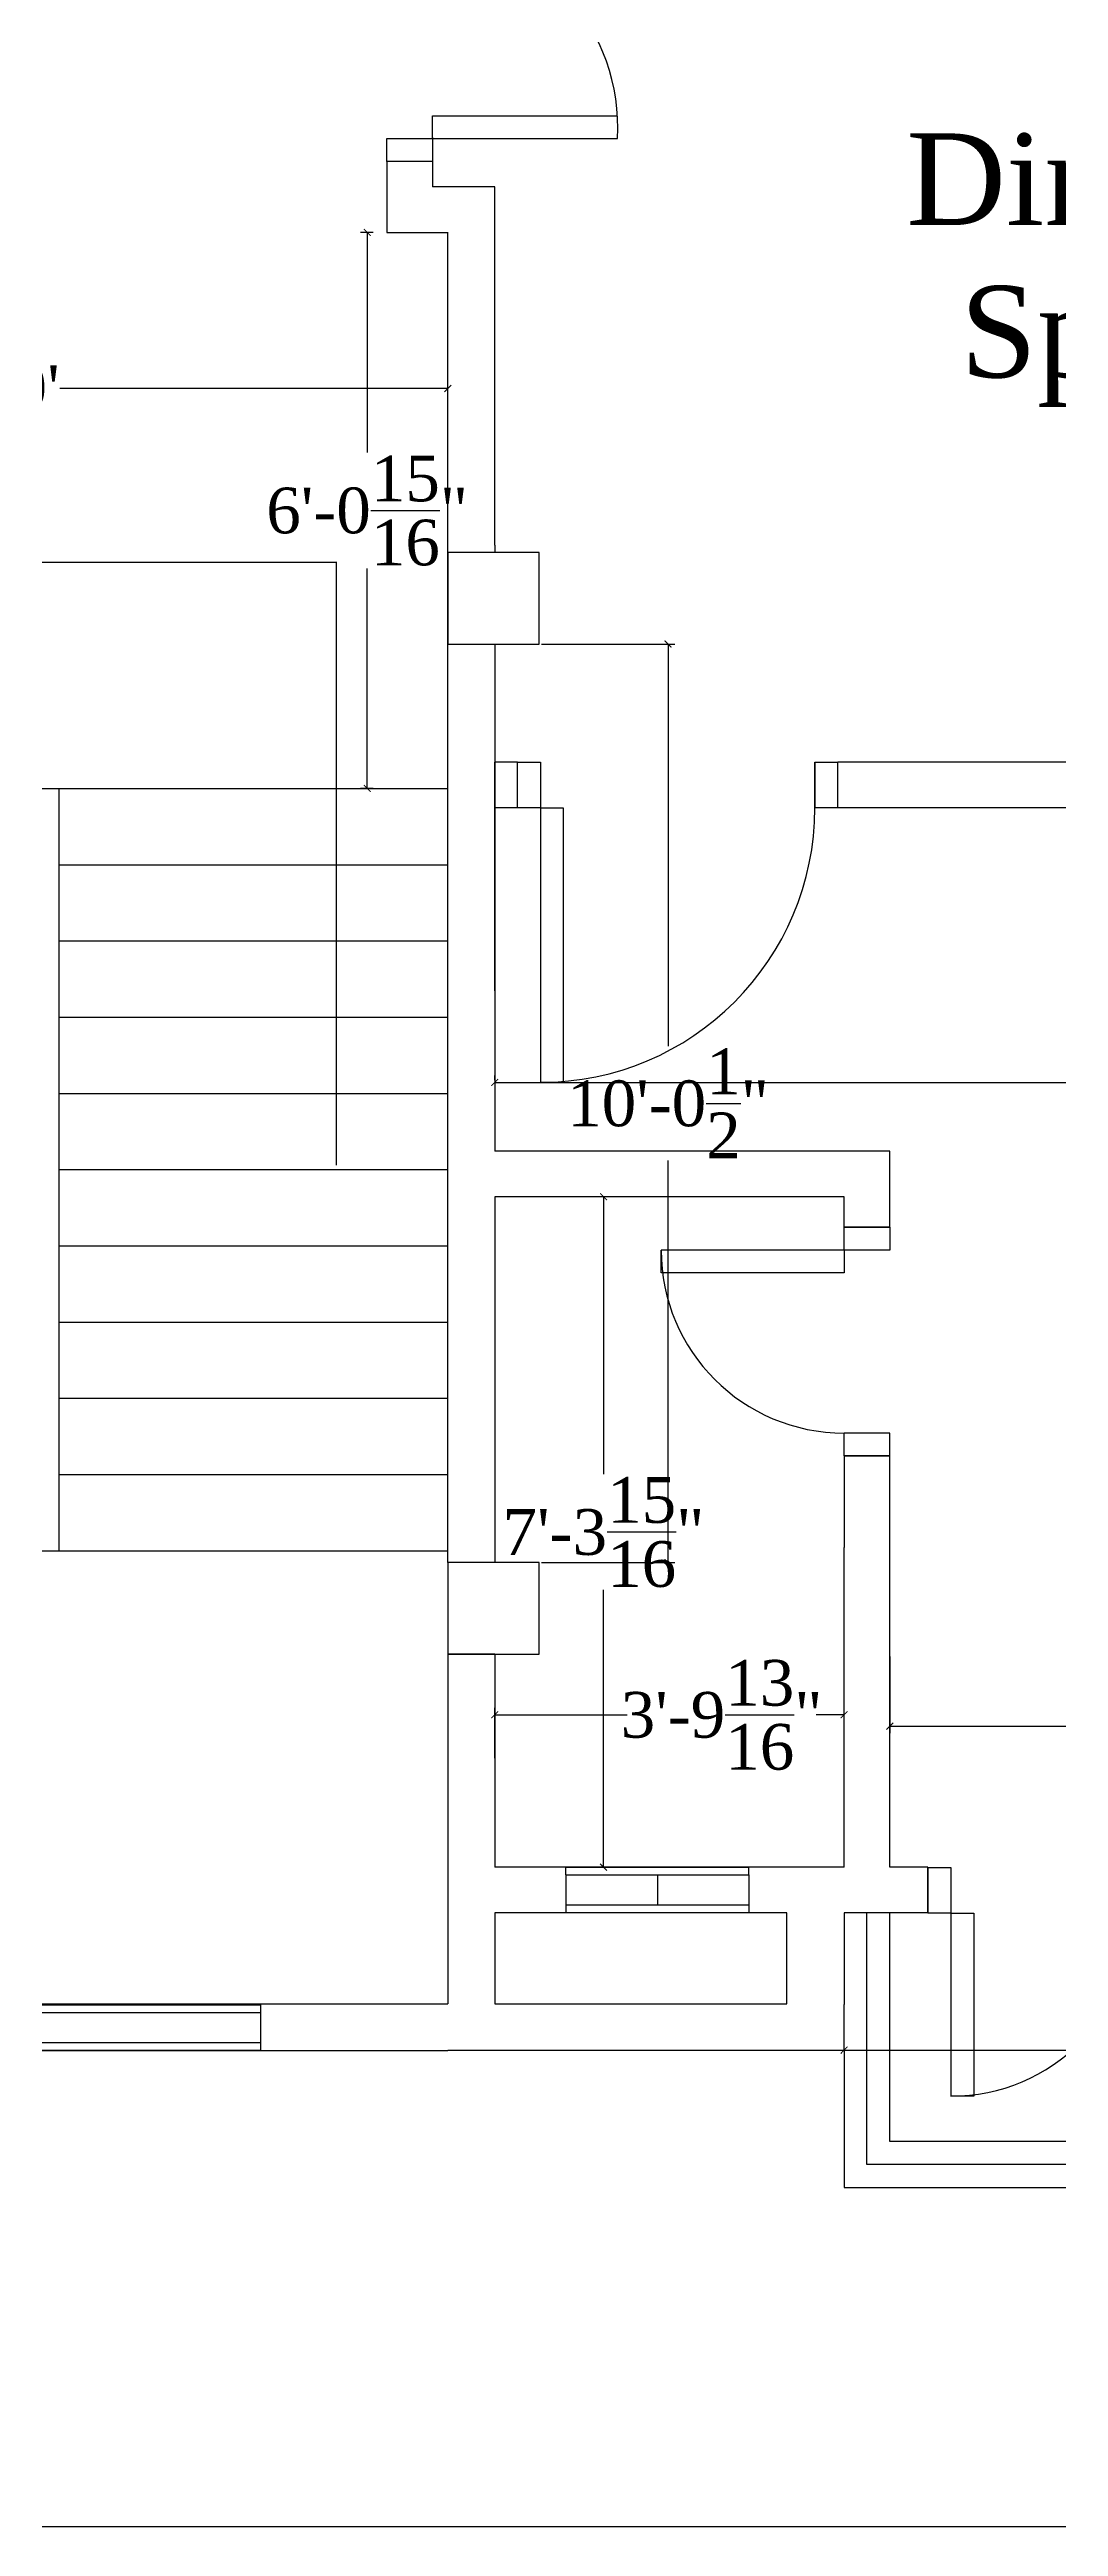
# Model space of a CAD drawing. Header units: inches. Extents: x -6149 to 7056, y -3395 to 4642.
# Drawn here: x 558.6 to 691, y 3998.7 to 4323.7 of the extents above; entities that cross this region are included whole.
import ezdxf

# ---------------------------------------------------------------- set-up
doc = ezdxf.new("R2010")
doc.units = ezdxf.units.IN
doc.header["$MEASUREMENT"] = 0
for name, color, linetype in [('Boundary', 18, 'Continuous'), ('Dimension', 8, 'Continuous'), ('GF_DOOR', 20, 'Continuous'), ('GF_Text', 253, 'Continuous'), ('GF_WIND', 20, 'Continuous'), ('PILLAR', 152, 'Continuous'), ('Veranda', 140, 'Continuous')]:
    doc.layers.add(name, color=color, linetype=linetype)
doc.styles.get("Standard").update_dxf_attribs({"font": 'times.ttf', "height": 6})
doc.dimstyles.get("Standard").update_dxf_attribs({"dimscale": 5, "dimtxt": 0.18, "dimasz": 0.18, "dimexe": 0.18, "dimexo": 0.0625, "dimgap": 0.09, "dimtad": 0, "dimtih": 1, "dimtoh": 1, "dimdec": 4, "dimzin": 0, "dimdsep": 46, "dimlunit": 4, "dimtxsty": 'Standard', "dimblk": 'ARCHTICK', "dimcen": 0.09, "dimadec": 0, "dimazin": 0, "dimtfac": 1, "dimtdec": 4, "dimtofl": 0, "dimtmove": 0, "dimatfit": 3, "dimfxl": 1, "dimtolj": 1, "dimtzin": 0, "dimarcsym": 0})

# ---------------------------------------------------------------- blocks, each defined once
blk = doc.blocks.new('door_kit_toi')
at = {"layer": 'GF_DOOR'}
for p, q in [((-1236, 2648.5), (-1236, 2672.5)), ((-1236, 2672.5), (-1233, 2672.5)), ((-1233, 2648.5), (-1233, 2672.5)), ((-1260, 2648.5), (-1260, 2642.5)), ((-1260, 2648.5), (-1257, 2648.5)), ((-1257, 2642.5), (-1257, 2648.5)), ((-1233, 2648.5), (-1236, 2648.5)), ((-1233, 2642.5), (-1233, 2648.5)), ((-1233, 2648.5), (-1230, 2648.5)), ((-1230, 2648.5), (-1230, 2642.5)), ((-1260, 2642.5), (-1257, 2642.5)), ((-1230, 2642.5), (-1233, 2642.5))]:
    blk.add_line(p, q, dxfattribs=at)
blk.add_arc((-1233, 2648.5), 24, 90, 180, dxfattribs=at)
blk = doc.blocks.new('GF_DOOR_6')
at = {"layer": 'GF_DOOR'}
for p, q in [((-1358.5, 2842.5), (-1358.5, 2848.5)), ((-1358.5, 2848.5), (-1355.5, 2848.5)), ((-1355.5, 2848.5), (-1355.5, 2842.5)), ((-1319.5, 2848.5), (-1319.5, 2842.5)), ((-1319.5, 2842.5), (-1319.5, 2848.5)), ((-1319.5, 2848.5), (-1316.5, 2848.5)), ((-1316.5, 2842.5), (-1316.5, 2848.5)), ((-1355.5, 2842.5), (-1358.5, 2842.5)), ((-1355.5, 2842.5), (-1355.5, 2806.5)), ((-1355.5, 2842.5), (-1352.5, 2842.5)), ((-1352.5, 2842.5), (-1352.5, 2806.5)), ((-1316.5, 2842.5), (-1319.5, 2842.5)), ((-1352.5, 2806.5), (-1355.5, 2806.5))]:
    blk.add_line(p, q, dxfattribs=at)
blk.add_arc((-1355.5, 2842.5), 36, 270, 0, dxfattribs=at)
blk = doc.blocks.new('Toilet_window')
at = {"layer": 'GF_WIND'}
for p, q in [((-2114.5, 2652), (-2114.5, 2676)), ((-2113.5, 2676), (-2114.5, 2676)), ((-2113.5, 2652), (-2113.5, 2676)), ((-2109.5, 2676), (-2113.5, 2676)), ((-2109.5, 2676), (-2109.5, 2652)), ((-2109.5, 2676), (-2108.5, 2676)), ((-2108.5, 2676), (-2108.5, 2652)), ((-2109.5, 2664), (-2113.5, 2664)), ((-2113.5, 2652), (-2114.5, 2652)), ((-2109.5, 2652), (-2113.5, 2652)), ((-2109.5, 2652), (-2108.5, 2652))]:
    blk.add_line(p, q, dxfattribs=at)
blk = doc.blocks.new('GF_DOOR6')
at = {"layer": 'GF_WIND'}
for p, q in [((-2086.3, 2670.47), (-2026.3, 2670.47)), ((-2086.3, 2664.47), (-2086.3, 2670.47)), ((-2086.3, 2669.47), (-2026.3, 2669.47)), ((-2056.3, 2669.47), (-2056.3, 2665.47)), ((-2026.3, 2670.47), (-2026.3, 2664.47)), ((-2026.3, 2665.47), (-2086.3, 2665.47)), ((-2026.3, 2664.47), (-2086.3, 2664.47))]:
    blk.add_line(p, q, dxfattribs=at)
blk = doc.blocks.new('_ArchTick')
at = {"color": 0, "linetype": 'ByBlock', "const_width": 0.15}
blk.add_lwpolyline([(-0.5, -0.5), (0.5, 0.5)], dxfattribs=at)
blk = doc.blocks.new('*D126')
at = {"layer": 'Dimension', "color": 0, "lineweight": -2}
for p, q in [((662.9, 4061.52), (662.9, 4062.1)), ((826.96, 4061.52), (826.96, 4062.1)), ((662.9, 4061.2), (730.67, 4061.2)), ((826.96, 4061.2), (759.19, 4061.2))]:
    blk.add_line(p, q, dxfattribs=at)
at = {"layer": 'Dimension', "color": 0, "lineweight": -2, "xscale": 0.8999999999999999, "yscale": 0.8999999999999999, "zscale": 0.8999999999999999, "rotation": 180}
blk.add_blockref('_ArchTick', (662.9, 4061.2), dxfattribs=at)
at = {"layer": 'Dimension', "color": 0, "lineweight": -2, "xscale": 0.8999999999999999, "yscale": 0.8999999999999999, "zscale": 0.8999999999999999}
blk.add_blockref('_ArchTick', (826.96, 4061.2), dxfattribs=at)
at = {"layer": 'Dimension', "color": 0, "insert": (744.93, 4061.2), "char_height": 6, "attachment_point": 5}
blk.add_mtext('\\A1;13\'-8{\\H1.000000x;\\S1/16;}"', dxfattribs=at)
blk = doc.blocks.new('*D97')
at = {"layer": 'Dimension', "color": 0, "lineweight": -2}
for p, q in [((617.06, 4188.47), (617.06, 4189.06)), ((820.9, 4188.47), (820.9, 4189.06)), ((617.06, 4188.16), (702.5, 4188.16)), ((820.9, 4188.16), (735.45, 4188.16))]:
    blk.add_line(p, q, dxfattribs=at)
at = {"layer": 'Dimension', "color": 0, "lineweight": -2, "xscale": 0.8999999999999999, "yscale": 0.8999999999999999, "zscale": 0.8999999999999999, "rotation": 180}
blk.add_blockref('_ArchTick', (617.06, 4188.16), dxfattribs=at)
at = {"layer": 'Dimension', "color": 0, "lineweight": -2, "xscale": 0.8999999999999999, "yscale": 0.8999999999999999, "zscale": 0.8999999999999999}
blk.add_blockref('_ArchTick', (820.9, 4188.16), dxfattribs=at)
at = {"layer": 'Dimension', "color": 0, "insert": (718.98, 4188.16), "char_height": 6, "attachment_point": 5}
blk.add_mtext('\\A1;16\'-11{\\H1.000000x;\\S13/16;}"', dxfattribs=at)
blk = doc.blocks.new('*D128')
at = {"layer": 'Dimension', "color": 0, "lineweight": -2}
for p, q in [((668.9, 4112.84), (668.9, 4102.8)), ((820.96, 4112.84), (820.96, 4102.8)), ((668.9, 4103.7), (730.67, 4103.7)), ((820.96, 4103.7), (759.19, 4103.7))]:
    blk.add_line(p, q, dxfattribs=at)
at = {"layer": 'Dimension', "color": 0, "lineweight": -2, "xscale": 0.8999999999999999, "yscale": 0.8999999999999999, "zscale": 0.8999999999999999, "rotation": 180}
blk.add_blockref('_ArchTick', (668.9, 4103.7), dxfattribs=at)
at = {"layer": 'Dimension', "color": 0, "lineweight": -2, "xscale": 0.8999999999999999, "yscale": 0.8999999999999999, "zscale": 0.8999999999999999}
blk.add_blockref('_ArchTick', (820.96, 4103.7), dxfattribs=at)
at = {"layer": 'Dimension', "color": 0, "insert": (744.93, 4103.7), "char_height": 6, "attachment_point": 5}
blk.add_mtext('\\A1;12\'-8{\\H1.000000x;\\S1/16;}"', dxfattribs=at)
blk = doc.blocks.new('*D130')
at = {"layer": 'Dimension', "color": 0, "lineweight": -2}
for p, q in [((631.02, 4173.16), (630.43, 4173.16)), ((631.33, 4173.16), (631.33, 4136.78)), ((631.33, 4085.2), (631.33, 4121.58)), ((638.09, 4085.2), (630.43, 4085.2))]:
    blk.add_line(p, q, dxfattribs=at)
at = {"layer": 'Dimension', "color": 0, "lineweight": -2, "xscale": 0.8999999999999999, "yscale": 0.8999999999999999, "zscale": 0.8999999999999999}
for p, rotation in [((631.33, 4173.16), 90), ((631.33, 4085.2), 270)]:
    blk.add_blockref('_ArchTick', p, dxfattribs=dict(at, rotation=rotation))
at = {"layer": 'Dimension', "color": 0, "insert": (631.33, 4129.18), "char_height": 6, "attachment_point": 5}
blk.add_mtext('\\A1;7\'-3{\\H1.000000x;\\S15/16;}"', dxfattribs=at)
blk = doc.blocks.new('*D131')
at = {"layer": 'Dimension', "color": 0, "lineweight": -2}
for p, q in [((617.06, 4099.49), (617.06, 4106.1)), ((617.06, 4105.2), (634.45, 4105.2)), ((662.9, 4105.2), (659.22, 4105.2)), ((662.9, 4099.49), (662.9, 4106.1))]:
    blk.add_line(p, q, dxfattribs=at)
at = {"layer": 'Dimension', "color": 0, "lineweight": -2, "xscale": 0.8999999999999999, "yscale": 0.8999999999999999, "zscale": 0.8999999999999999, "rotation": 180}
blk.add_blockref('_ArchTick', (617.06, 4105.2), dxfattribs=at)
at = {"layer": 'Dimension', "color": 0, "lineweight": -2, "xscale": 0.8999999999999999, "yscale": 0.8999999999999999, "zscale": 0.8999999999999999}
blk.add_blockref('_ArchTick', (662.9, 4105.2), dxfattribs=at)
at = {"layer": 'Dimension', "color": 0, "insert": (646.83, 4105.2), "char_height": 6, "attachment_point": 5}
blk.add_mtext('\\A1;3\'-9{\\H1.000000x;\\S13/16;}"', dxfattribs=at)
blk = doc.blocks.new('*D120')
at = {"layer": 'Dimension', "color": 0, "lineweight": -2}
for p, q in [((502.9, 4278.97), (502.9, 4280.08)), ((610.9, 4279.49), (610.9, 4280.08)), ((502.9, 4279.18), (553.8, 4279.18)), ((610.9, 4279.18), (560, 4279.18))]:
    blk.add_line(p, q, dxfattribs=at)
at = {"layer": 'Dimension', "color": 0, "lineweight": -2, "xscale": 0.8999999999999999, "yscale": 0.8999999999999999, "zscale": 0.8999999999999999, "rotation": 180}
blk.add_blockref('_ArchTick', (502.9, 4279.18), dxfattribs=at)
at = {"layer": 'Dimension', "color": 0, "lineweight": -2, "xscale": 0.8999999999999999, "yscale": 0.8999999999999999, "zscale": 0.8999999999999999}
blk.add_blockref('_ArchTick', (610.9, 4279.18), dxfattribs=at)
at = {"layer": 'Dimension', "color": 0, "insert": (556.9, 4279.18), "char_height": 6, "attachment_point": 5}
blk.add_mtext("\\A1;9'", dxfattribs=at)
blk = doc.blocks.new('*D121')
at = {"layer": 'Dimension', "color": 0, "lineweight": -2}
for p, q in [((601.09, 4299.66), (599.43, 4299.66)), ((600.33, 4299.66), (600.33, 4270.78)), ((600.33, 4226.72), (600.33, 4255.59)), ((601.09, 4226.72), (599.43, 4226.72))]:
    blk.add_line(p, q, dxfattribs=at)
at = {"layer": 'Dimension', "color": 0, "lineweight": -2, "xscale": 0.8999999999999999, "yscale": 0.8999999999999999, "zscale": 0.8999999999999999}
for p, rotation in [((600.33, 4299.66), 90), ((600.33, 4226.72), 270)]:
    blk.add_blockref('_ArchTick', p, dxfattribs=dict(at, rotation=rotation))
at = {"layer": 'Dimension', "color": 0, "insert": (600.33, 4263.19), "char_height": 6, "attachment_point": 5}
blk.add_mtext('\\A1;6\'-0{\\H1.000000x;\\S15/16;}"', dxfattribs=at)
blk = doc.blocks.new('*D272')
at = {"color": 0, "lineweight": -2}
for p, q in [((623.21, 4245.66), (640.7, 4245.66)), ((639.8, 4245.66), (639.8, 4192.89)), ((639.8, 4125.16), (639.8, 4177.92)), ((623.21, 4125.16), (640.7, 4125.16))]:
    blk.add_line(p, q, dxfattribs=at)
at = {"color": 0, "lineweight": -2, "xscale": 0.8999999999999999, "yscale": 0.8999999999999999, "zscale": 0.8999999999999999}
for p, rotation in [((639.8, 4245.66), 90), ((639.8, 4125.16), 270)]:
    blk.add_blockref('_ArchTick', p, dxfattribs=dict(at, rotation=rotation))
at = {"color": 0, "insert": (639.8, 4185.41), "char_height": 6, "attachment_point": 5}
blk.add_mtext('\\A1;10\'-0{\\H1.000000x;\\S1/2;}"', dxfattribs=at)
blk = doc.blocks.new('large_door')
at = {"layer": 'GF_DOOR'}
for p, q in [((0, 6), (0, 30.25)), ((3, 30.25), (0, 30.25)), ((3, 6), (3, 30.25)), ((51.5, 6), (51.5, 30.25)), ((54.5, 6), (54.5, 30.25)), ((0, 6), (-3, 6)), ((-3, 6), (-3, 0)), ((0, 0), (0, 6)), ((0, 6), (3, 6)), ((54.5, 6), (51.5, 6)), ((54.5, 6), (57.5, 6)), ((54.5, 0), (54.5, 6)), ((57.5, 6), (57.5, 0)), ((-3, 0), (0, 0)), ((57.5, 0), (54.5, 0))]:
    blk.add_line(p, q, dxfattribs=at)
for centre, start, end in [((1.5, 4.5), 3.3339, 93.3339), ((53, 4.5), 86.6661, 176.6661)]:
    blk.add_arc(centre, 25.79, start, end, dxfattribs=at)

msp = doc.modelspace()

# ---------------------------------------------------------------- linework, layer by layer
for p, q in [((608.89914, 4312.09799), (608.89914, 4305.65599)), ((602.9045, 4308.98022), (602.9045, 4305.65599)), ((602.9045, 4305.65599), (602.9045, 4299.65599)), ((610.91429, 4305.65599), (608.89914, 4305.65599)), ((617.0582, 4305.65599), (610.91429, 4305.65599)), ((602.9045, 4299.65599), (610.91429, 4299.65599)), ((610.89914, 4258.65599), (610.89914, 4299.70503)), ((617.0582, 4258.65599), (617.0582, 4299.70503)), ((610.89914, 4125.156), (610.89914, 4258.65599)), ((617.0582, 4258.65599), (617.0582, 4257.656)), ((617.0582, 4245.656), (617.0582, 4179.156)), ((620.05819, 4230.156), (617.0582, 4230.15599)), ((617.0582, 4224.15599), (617.0582, 4230.15599)), ((659.0582, 4224.15599), (659.0582, 4230.15599)), ((710.89914, 4230.15599), (662.05819, 4230.15599)), ((550.89914, 4226.71836), (562.89914, 4226.71836)), ((559.89914, 4126.71836), (559.89914, 4226.71836)), ((562.89914, 4226.71836), (610.89914, 4226.71836)), ((620.05819, 4224.156), (617.0582, 4224.15599)), ((617.0582, 4200.15599), (617.0582, 4224.15599)), ((710.89914, 4224.15599), (662.05819, 4224.15599)), ((559.89914, 4216.71836), (610.89914, 4216.71836)), ((559.89914, 4206.71836), (610.89914, 4206.71836)), ((559.89914, 4196.71836), (610.89914, 4196.71836)), ((559.89914, 4186.71836), (610.89914, 4186.71836)), ((668.89914, 4179.156), (617.0582, 4179.156)), ((668.89914, 4169.15599), (668.89914, 4179.156)), ((559.89914, 4176.71836), (610.89914, 4176.71836)), ((617.0582, 4173.156), (617.0582, 4125.156)), ((662.89914, 4173.156), (617.0582, 4173.156)), ((662.89914, 4169.15599), (662.89914, 4173.156)), ((668.89914, 4169.15599), (662.89914, 4169.15599)), ((559.89914, 4166.71836), (610.89914, 4166.71836)), ((559.89914, 4156.71836), (610.89914, 4156.71836)), ((559.89914, 4146.71836), (610.89914, 4146.71836)), ((559.89914, 4136.71836), (610.89914, 4136.71836)), ((668.89914, 4139.15599), (662.89914, 4139.15599)), ((662.89914, 4139.15599), (662.89914, 4127.15599)), ((668.89914, 4127.15599), (668.89914, 4139.15599)), ((662.89914, 4113.156), (662.89914, 4127.15599)), ((668.89914, 4113.156), (668.89914, 4127.15599)), ((550.89914, 4126.71836), (559.89914, 4126.71836)), ((559.89914, 4126.71836), (610.89914, 4126.71836)), ((617.0582, 4125.156), (610.89914, 4125.156)), ((610.89914, 4113.156), (610.89914, 4079.20462)), ((617.0582, 4113.156), (610.89914, 4113.156)), ((617.0582, 4113.156), (617.0582, 4085.20462)), ((662.89914, 4085.20462), (662.89914, 4113.156)), ((668.89914, 4085.20462), (668.89914, 4113.156)), ((662.89914, 4085.20462), (617.0582, 4085.20462)), ((673.89914, 4085.20462), (668.89914, 4085.20462)), ((673.89914, 4085.20462), (673.89914, 4079.20462)), ((610.89914, 4079.20462), (610.89914, 4067.25953)), ((617.0582, 4079.20462), (617.0582, 4067.25953)), ((655.39914, 4079.20462), (617.0582, 4079.20462)), ((655.39914, 4067.25953), (655.39914, 4079.20462)), ((662.89914, 4079.20462), (662.89914, 4067.20462)), ((668.89914, 4079.20462), (662.89914, 4079.20462)), ((673.89914, 4079.20462), (668.89914, 4079.20462)), ((538.89914, 4067.25953), (610.89914, 4067.25953)), ((617.0582, 4067.25953), (655.39914, 4067.25953)), ((662.89914, 4061.15599), (662.89914, 4067.20462)), ((502.89914, 4061.15599), (610.89914, 4061.15599)), ((662.89914, 4061.15599), (610.89914, 4061.15599)), ((662.89914, 4061.15599), (662.89914, 4043.20462)), ((662.89914, 4043.20462), (826.96393, 4043.20462))]:
    msp.add_line(p, q)
at = {"layer": 'Boundary'}
msp.add_line((232.15078, 3998.71546), (925.69122, 3998.71546), dxfattribs=at)
at = {"layer": 'Dimension', "color": 7}
msp.add_line((617.0582, 4299.70503), (617.0582, 4305.65599), dxfattribs=at)
at = {"layer": 'GF_Text'}
for p, q in [((596.36304, 4256.36886), (535.89914, 4256.36886)), ((596.29019, 4177.31683), (596.29019, 4256.31683))]:
    msp.add_line(p, q, dxfattribs=at)
at = {"layer": 'PILLAR'}
for points in [[(610.89914, 4245.656), (622.89914, 4245.656), (622.89914, 4257.656), (610.89914, 4257.656)], [(610.89914, 4113.156), (622.89914, 4113.156), (622.89914, 4125.156), (610.89914, 4125.156)]]:
    msp.add_lwpolyline(points, close=True, dxfattribs=at)
at = {"layer": 'Veranda'}
for p, q in [((665.89914, 4049.20462), (665.89914, 4079.20462)), ((668.89914, 4049.20462), (668.89914, 4079.20462)), ((665.89914, 4046.20462), (665.89914, 4049.20462)), ((820.96393, 4049.20462), (668.89914, 4049.20462)), ((668.89914, 4046.20462), (665.89914, 4046.20462)), ((820.96393, 4046.20462), (668.89914, 4046.20462))]:
    msp.add_line(p, q, dxfattribs=at)

# ---------------------------------------------------------------- block references
at = {"rotation": 270}
msp.add_blockref('large_door', (602.9045, 4366.48022), dxfattribs=at)
at = {"layer": 'GF_DOOR'}
msp.add_blockref('GF_DOOR_6', (1978.55819, 1381.656), dxfattribs=at)
for p, rotation in [((3311.39914, 5399.15599), 90), ((-556.10085, 6727.65599), 180)]:
    msp.add_blockref('door_kit_toi', p, dxfattribs=dict(at, rotation=rotation))
at = {"layer": 'GF_WIND'}
for name, p, rotation in [('Toilet_window', (3302.39914, 6193.70462), 90), ('GF_DOOR6', (-1499.96803, 6731.62334), 180)]:
    msp.add_blockref(name, p, dxfattribs=dict(at, rotation=rotation))

# ---------------------------------------------------------------- texts
at = {"layer": 'GF_Text', "insert": (721.39914, 4312.65599), "char_height": 12, "width": 82.5, "attachment_point": 3}
msp.add_mtext('Dining\\PSpace', dxfattribs=at)

# ---------------------------------------------------------------- dimensions: what is measured, and where the dimension line sits
dim = msp.add_linear_dim(base=(639.79745, 4245.656), p1=(622.89914, 4125.156), p2=(622.89914, 4245.656), angle=90, dimstyle='Standard')
dim.commit()
dim.dimension.update_dxf_attribs({"geometry": '*D272', "text_midpoint": (639.79745, 4185.406)})
at = {"layer": 'Dimension'}
for base, p1, p2, picture, middle in [((600.33437, 4226.71836), (601.40672, 4299.65599), (601.40672, 4226.71836), '*D121', (600.33437, 4263.18718)), ((631.33437, 4085.20462), (631.33437, 4173.156), (638.39914, 4085.20462), '*D130', (631.33437, 4129.18031))]:
    dim = msp.add_linear_dim(base=base, p1=p1, p2=p2, angle=90, dimstyle='Standard', dxfattribs=at)
    dim.commit()
    dim.dimension.update_dxf_attribs({"geometry": picture, "text_midpoint": middle})
for base, p1, p2, picture, middle in [((610.89914, 4279.18051), (502.89914, 4278.65599), (610.89914, 4279.18051), '*D120', (556.89914, 4279.18051)), ((820.89914, 4188.156), (617.0582, 4188.156), (820.89914, 4188.156), '*D97', (718.97867, 4188.156)), ((820.96393, 4103.70463), (668.89914, 4113.156), (820.96393, 4113.156), '*D128', (744.93154, 4103.70463)), ((662.89914, 4061.20462), (826.96393, 4061.20462), (662.89914, 4061.20462), '*D126', (744.93154, 4061.20462))]:
    dim = msp.add_linear_dim(base=base, p1=p1, p2=p2, dimstyle='Standard', dxfattribs=at)
    dim.commit()
    dim.dimension.update_dxf_attribs({"geometry": picture, "text_midpoint": middle})
dim = msp.add_linear_dim(base=(662.89914, 4105.20463), p1=(617.0582, 4099.18031), p2=(662.89914, 4099.18031), dimstyle='Standard', dxfattribs=at)
dim.commit()
dim.dimension.update_dxf_attribs({"geometry": '*D131', "text_midpoint": (646.83437, 4105.20463), "dimtype": 160})

doc.saveas('drawing.dxf')
